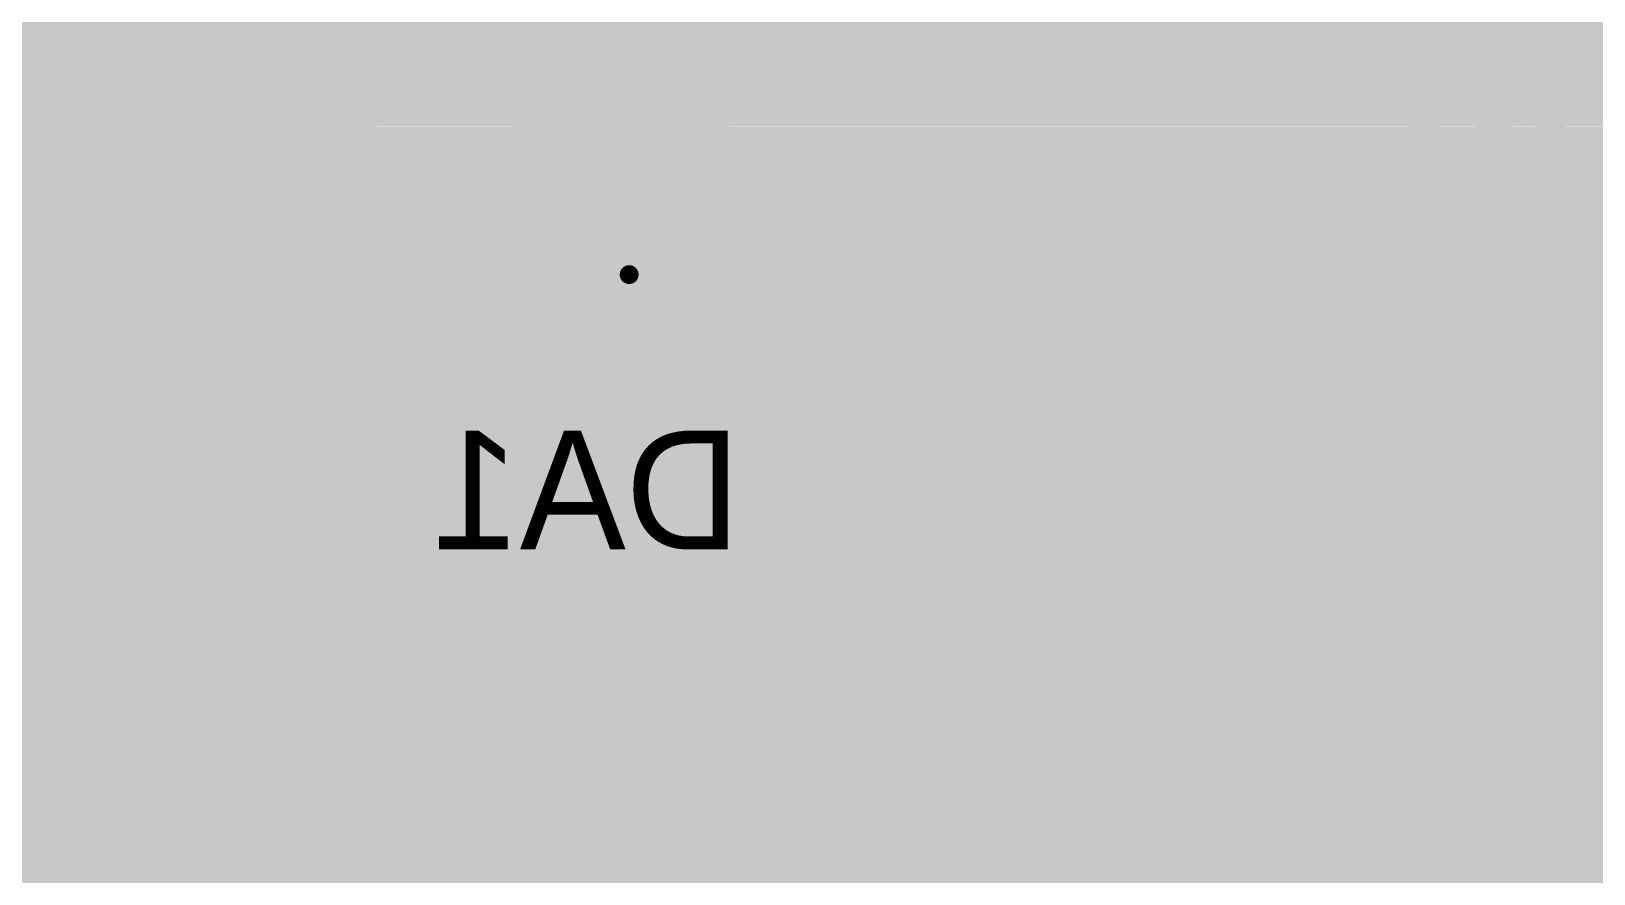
# Model space of a CAD drawing. Header units: millimetres. Extents: x 0.11 to 5.67, y 0.55 to 4.24.
# Drawn here: x 3.0601 to 3.4741, y 0.9071 to 1.1305 of the extents above; entities that cross this region are included whole.
import ezdxf

# ---------------------------------------------------------------- set-up
doc = ezdxf.new("R2010")
doc.units = ezdxf.units.MM
doc.header["$MEASUREMENT"] = 0
for name, color, linetype in [('BottomLayer', 5, 'Continuous'), ('BottomOverlay', 54, 'Continuous'), ('BottomPaste', 16, 'Continuous'), ('BottomSolder', 6, 'Continuous'), ('InternalPlane1', 76, 'Continuous'), ('MultiLayer', 9, 'Continuous'), ('TopLayer', 1, 'Continuous'), ('ViaHoleLayer', 16, 'Continuous')]:
    doc.layers.add(name, color=color, linetype=linetype)

# ---------------------------------------------------------------- blocks, each defined once
blk = doc.blocks.new('SOT_223_B_197')
at = {"layer": 'BottomLayer'}
for points, const_width in [([(-0.10605, 0.15404, 1), (-0.09572, 0.15404, 1)], 0.01033), ([(-0.08538, 0.15404, 1), (-0.07505, 0.15404, 1)], 0.01033), ([(-0.0155, 0.15404, 1), (-0.00517, 0.15404, 1)], 0.01033), ([(0.00517, 0.15404, 1), (0.0155, 0.15404, 1)], 0.01033), ([(0.07505, 0.15404, 1), (0.08538, 0.15404, 1)], 0.01033), ([(0.09572, 0.15404, 1), (0.10605, 0.15404, 1)], 0.01033), ([(-0.10605, 0.10581, 1), (-0.09572, 0.10581, 1)], 0.01033), ([(-0.08538, 0.10581, 1), (-0.07505, 0.10581, 1)], 0.01033), ([(-0.0155, 0.10581, 1), (-0.00517, 0.10581, 1)], 0.01033), ([(0.00517, 0.10581, 1), (0.0155, 0.10581, 1)], 0.01033), ([(0.07505, 0.10581, 1), (0.08538, 0.10581, 1)], 0.01033), ([(0.09572, 0.10581, 1), (0.10605, 0.10581, 1)], 0.01033), ([(-0.05832, -0.1127, 1), (-0.04109, -0.1127, 1)], 0.01722), ([(0.04109, -0.1127, 1), (0.05832, -0.1127, 1)], 0.01722), ([(-0.05832, -0.14715, 1), (-0.04109, -0.14715, 1)], 0.01722), ([(0.04109, -0.14715, 1), (0.05832, -0.14715, 1)], 0.01722)]:
    blk.add_lwpolyline(points, format="xyb", close=True, dxfattribs=dict(at, const_width=const_width))
for points in [[(-0.10089, 0.09547), (-0.08022, 0.09547), (-0.10089, 0.16437), (-0.08022, 0.16437)], [(-0.01033, 0.09547), (0.01033, 0.09547), (-0.01033, 0.16437), (0.01033, 0.16437)], [(0.08022, 0.09547), (0.10089, 0.09547), (0.08022, 0.16437), (0.10089, 0.16437)], [(-0.11122, 0.10581), (-0.06988, 0.10581), (-0.11122, 0.15404), (-0.06988, 0.15404)], [(-0.02067, 0.10581), (0.02067, 0.10581), (-0.02067, 0.15404), (0.02067, 0.15404)], [(0.06988, 0.10581), (0.11122, 0.10581), (0.06988, 0.15404), (0.11122, 0.15404)], [(-0.0497, -0.16437), (0.0497, -0.16437), (-0.0497, -0.09547), (0.0497, -0.09547)], [(-0.06693, -0.14715), (0.06693, -0.14715), (-0.06693, -0.1127), (0.06693, -0.1127)]]:
    blk.add_solid(points, dxfattribs=at)
at = {"layer": 'BottomOverlay'}
for points, const_width in [([(-0.13287, 0.12795, 1), (-0.14272, 0.12795, 1)], 0.00984), ([(-0.14518, 0.12795, 1), (-0.14026, 0.12795, 1)], 0.00492), ([(-0.13533, 0.12795, 1), (-0.13041, 0.12795, 1)], 0.00492), ([(-0.13314, 0.07283, 1), (-0.13064, 0.07283, 1)], 0.0025), ([(-0.13314, 0.07283, 1), (-0.13064, 0.07283, 1)], 0.0025), ([(0.13064, 0.07283, 1), (0.13314, 0.07283, 1)], 0.0025), ([(0.13064, 0.07283, 1), (0.13314, 0.07283, 1)], 0.0025), ([(-0.13314, -0.07283, 1), (-0.13064, -0.07283, 1)], 0.0025), ([(-0.13314, -0.07283, 1), (-0.13064, -0.07283, 1)], 0.0025), ([(0.13064, -0.07283, 1), (0.13314, -0.07283, 1)], 0.0025), ([(0.13064, -0.07283, 1), (0.13314, -0.07283, 1)], 0.0025)]:
    blk.add_lwpolyline(points, format="xyb", close=True, dxfattribs=dict(at, const_width=const_width))
at = {"layer": 'BottomOverlay', "const_width": 0.005}
for points in [[(-0.13189, 0.07283), (0.13189, 0.07283)], [(-0.13189, -0.07283), (-0.13189, 0.07283)], [(0.13189, -0.07283), (0.13189, 0.07283)], [(-0.13189, -0.07283), (0.13189, -0.07283)]]:
    blk.add_lwpolyline(points, dxfattribs=at)
at = {"layer": 'BottomPaste'}
for points, const_width in [([(-0.10605, 0.15404, 1), (-0.09572, 0.15404, 1)], 0.01033), ([(-0.08538, 0.15404, 1), (-0.07505, 0.15404, 1)], 0.01033), ([(-0.0155, 0.15404, 1), (-0.00517, 0.15404, 1)], 0.01033), ([(0.00517, 0.15404, 1), (0.0155, 0.15404, 1)], 0.01033), ([(0.07505, 0.15404, 1), (0.08538, 0.15404, 1)], 0.01033), ([(0.09572, 0.15404, 1), (0.10605, 0.15404, 1)], 0.01033), ([(-0.10605, 0.10581, 1), (-0.09572, 0.10581, 1)], 0.01033), ([(-0.08538, 0.10581, 1), (-0.07505, 0.10581, 1)], 0.01033), ([(-0.0155, 0.10581, 1), (-0.00517, 0.10581, 1)], 0.01033), ([(0.00517, 0.10581, 1), (0.0155, 0.10581, 1)], 0.01033), ([(0.07505, 0.10581, 1), (0.08538, 0.10581, 1)], 0.01033), ([(0.09572, 0.10581, 1), (0.10605, 0.10581, 1)], 0.01033), ([(-0.05832, -0.1127, 1), (-0.04109, -0.1127, 1)], 0.01722), ([(0.04109, -0.1127, 1), (0.05832, -0.1127, 1)], 0.01722), ([(-0.05832, -0.14715, 1), (-0.04109, -0.14715, 1)], 0.01722), ([(0.04109, -0.14715, 1), (0.05832, -0.14715, 1)], 0.01722)]:
    blk.add_lwpolyline(points, format="xyb", close=True, dxfattribs=dict(at, const_width=const_width))
for points in [[(-0.10089, 0.09547), (-0.08022, 0.09547), (-0.10089, 0.16437), (-0.08022, 0.16437)], [(-0.01033, 0.09547), (0.01033, 0.09547), (-0.01033, 0.16437), (0.01033, 0.16437)], [(0.08022, 0.09547), (0.10089, 0.09547), (0.08022, 0.16437), (0.10089, 0.16437)], [(-0.11122, 0.10581), (-0.06988, 0.10581), (-0.11122, 0.15404), (-0.06988, 0.15404)], [(-0.02067, 0.10581), (0.02067, 0.10581), (-0.02067, 0.15404), (0.02067, 0.15404)], [(0.06988, 0.10581), (0.11122, 0.10581), (0.06988, 0.15404), (0.11122, 0.15404)], [(-0.0497, -0.16437), (0.0497, -0.16437), (-0.0497, -0.09547), (0.0497, -0.09547)], [(-0.06693, -0.14715), (0.06693, -0.14715), (-0.06693, -0.1127), (0.06693, -0.1127)]]:
    blk.add_solid(points, dxfattribs=at)
at = {"layer": 'BottomSolder'}
for points, const_width in [([(-0.10704, 0.15404, 1), (-0.09473, 0.15404, 1)], 0.0123), ([(-0.08637, 0.15404, 1), (-0.07407, 0.15404, 1)], 0.0123), ([(-0.01649, 0.15404, 1), (-0.00418, 0.15404, 1)], 0.0123), ([(0.00418, 0.15404, 1), (0.01649, 0.15404, 1)], 0.0123), ([(0.07406, 0.15404, 1), (0.08637, 0.15404, 1)], 0.0123), ([(0.09473, 0.15404, 1), (0.10704, 0.15404, 1)], 0.0123), ([(-0.10704, 0.10581, 1), (-0.09473, 0.10581, 1)], 0.0123), ([(-0.08637, 0.10581, 1), (-0.07407, 0.10581, 1)], 0.0123), ([(-0.01649, 0.10581, 1), (-0.00418, 0.10581, 1)], 0.0123), ([(0.00418, 0.10581, 1), (0.01649, 0.10581, 1)], 0.0123), ([(0.07406, 0.10581, 1), (0.08637, 0.10581, 1)], 0.0123), ([(0.09473, 0.10581, 1), (0.10704, 0.10581, 1)], 0.0123), ([(-0.0593, -0.1127, 1), (-0.04011, -0.1127, 1)], 0.01919), ([(0.04011, -0.1127, 1), (0.0593, -0.1127, 1)], 0.01919), ([(-0.0593, -0.14715, 1), (-0.04011, -0.14715, 1)], 0.01919), ([(0.04011, -0.14715, 1), (0.0593, -0.14715, 1)], 0.01919)]:
    blk.add_lwpolyline(points, format="xyb", close=True, dxfattribs=dict(at, const_width=const_width))
for points in [[(-0.10089, 0.0935), (-0.08022, 0.0935), (-0.10089, 0.16634), (-0.08022, 0.16634)], [(-0.01033, 0.0935), (0.01033, 0.0935), (-0.01033, 0.16634), (0.01033, 0.16634)], [(0.08022, 0.0935), (0.10089, 0.0935), (0.08022, 0.16634), (0.10089, 0.16634)], [(-0.11319, 0.10581), (-0.06791, 0.10581), (-0.11319, 0.15404), (-0.06791, 0.15404)], [(-0.02264, 0.10581), (0.02264, 0.10581), (-0.02264, 0.15404), (0.02264, 0.15404)], [(0.06791, 0.10581), (0.11319, 0.10581), (0.06791, 0.15404), (0.11319, 0.15404)], [(-0.0497, -0.16634), (0.0497, -0.16634), (-0.0497, -0.0935), (0.0497, -0.0935)], [(-0.0689, -0.14715), (0.0689, -0.14715), (-0.0689, -0.1127), (0.0689, -0.1127)]]:
    blk.add_solid(points, dxfattribs=at)

msp = doc.modelspace()

# ---------------------------------------------------------------- linework, layer by layer
at = {"layer": 'BottomLayer'}
for points, const_width in [([(3.08661, 1.00886), (3.08661, 1.2687)], 0.03937), ([(2.62696, 1.13287), (3.49311, 1.13287)], 0.00787), ([(2.61909, 1.125), (3.50099, 1.125)], 0.00787), ([(2.61122, 1.11712), (3.50886, 1.11712)], 0.00787), ([(2.60334, 1.10925), (3.51674, 1.10925)], 0.00787), ([(2.59547, 1.10137), (3.52461, 1.10137)], 0.00787), ([(2.58759, 1.0935), (3.53248, 1.0935)], 0.00787), ([(2.57972, 1.08563), (3.54036, 1.08563)], 0.00787), ([(2.57185, 1.07775), (3.54823, 1.07775)], 0.00787), ([(2.56397, 1.06988), (3.55611, 1.06988)], 0.00787), ([(2.5561, 1.062), (3.56398, 1.062)], 0.00787), ([(2.55217, 1.05413), (3.56791, 1.05413)], 0.00787), ([(2.55217, 1.04626), (3.56791, 1.04626)], 0.00787), ([(2.55217, 1.03838), (3.56791, 1.03838)], 0.00787), ([(2.55217, 1.03051), (3.56791, 1.03051)], 0.00787), ([(2.55217, 1.02263), (3.56791, 1.02263)], 0.00787), ([(2.55217, 1.01476), (3.56791, 1.01476)], 0.00787), ([(2.55217, 1.00689), (3.56791, 1.00689)], 0.00787), ([(2.55217, 0.99901), (3.56791, 0.99901)], 0.00787), ([(2.55217, 0.99114), (3.56791, 0.99114)], 0.00787), ([(2.55217, 0.98326), (3.56791, 0.98326)], 0.00787), ([(2.55217, 0.97539), (3.56791, 0.97539)], 0.00787), ([(2.55217, 0.96752), (3.56791, 0.96752)], 0.00787), ([(2.55217, 0.95964), (3.56791, 0.95964)], 0.00787), ([(2.55217, 0.95177), (3.56791, 0.95177)], 0.00787), ([(2.55217, 0.94389), (3.56791, 0.94389)], 0.00787), ([(2.55217, 0.93602), (3.56791, 0.93602)], 0.00787), ([(2.55217, 0.92815), (3.56791, 0.92815)], 0.00787), ([(2.55217, 0.92027), (3.56791, 0.92027)], 0.00787), ([(2.55217, 0.9124), (3.56791, 0.9124)], 0.00787), ([(2.55217, 0.90452), (3.56791, 0.90452)], 0.00787)]:
    msp.add_lwpolyline(points, dxfattribs=dict(at, const_width=const_width))
for points, const_width in [([(3.11713, 1.09843, 1), (3.12894, 1.09843, 1)], 0.01181), ([(3.21063, 1.09843, 1), (3.22244, 1.09843, 1)], 0.01181), ([(3.07677, 1.00886, 1), (3.09646, 1.00886, 1)], 0.01969), ([(3.21063, 1.01181, 1), (3.22244, 1.01181, 1)], 0.01181), ([(3.11713, 0.93406, 1), (3.12894, 0.93406, 1)], 0.01181), ([(3.21063, 0.93406, 1), (3.22244, 0.93406, 1)], 0.01181)]:
    msp.add_lwpolyline(points, format="xyb", close=True, dxfattribs=dict(at, const_width=const_width))
at = {"layer": 'InternalPlane1', "const_width": 0.02591}
for points in [[(3.03429, 1.09843, 1), (3.0602, 1.09843, 1)], [(3.11008, 1.09843, 1), (3.13598, 1.09843, 1)], [(3.20358, 1.09843, 1), (3.22949, 1.09843, 1)], [(3.20358, 1.01181, 1), (3.22949, 1.01181, 1)], [(3.03429, 0.93406, 1), (3.0602, 0.93406, 1)], [(3.11008, 0.93406, 1), (3.13598, 0.93406, 1)], [(3.20358, 0.93406, 1), (3.22949, 0.93406, 1)]]:
    msp.add_lwpolyline(points, format="xyb", close=True, dxfattribs=at)
at = {"layer": 'MultiLayer', "const_width": 0.01181}
for points in [[(3.11713, 1.09843, 1), (3.12894, 1.09843, 1)], [(3.21063, 1.09843, 1), (3.22244, 1.09843, 1)], [(3.21063, 1.01181, 1), (3.22244, 1.01181, 1)], [(3.11713, 0.93406, 1), (3.12894, 0.93406, 1)], [(3.21063, 0.93406, 1), (3.22244, 0.93406, 1)]]:
    msp.add_lwpolyline(points, format="xyb", close=True, dxfattribs=at)
at = {"layer": 'TopLayer'}
for points, const_width in [([(3.4626, 0.9311), (3.4626, 1.15256)], 0.00787), ([(3.44783, 0.86516), (3.44783, 1.1437)], 0.00984), ([(3.42913, 0.86516), (3.42913, 1.13595)], 0.00787), ([(2.48516, 1.13287), (3.42913, 1.13287)], 0.00787), ([(2.48454, 1.125), (3.42913, 1.125)], 0.00787), ([(3.06472, 1.11712), (3.10556, 1.11712)], 0.00787), ([(3.1405, 1.11712), (3.19906, 1.11712)], 0.00787), ([(3.23401, 1.11712), (3.42913, 1.11712)], 0.00787), ([(3.07043, 1.10925), (3.09984, 1.10925)], 0.00787), ([(3.14622, 1.10925), (3.19335, 1.10925)], 0.00787), ([(3.23972, 1.10925), (3.42913, 1.10925)], 0.00787), ([(3.07266, 1.10137), (3.09761, 1.10137)], 0.00787), ([(3.14845, 1.10137), (3.19112, 1.10137)], 0.00787), ([(3.24196, 1.10137), (3.42913, 1.10137)], 0.00787), ([(3.07236, 1.0935), (3.09792, 1.0935)], 0.00787), ([(3.14814, 1.0935), (3.19142, 1.0935)], 0.00787), ([(3.24165, 1.0935), (3.42913, 1.0935)], 0.00787), ([(3.0694, 1.08563), (3.10087, 1.08563)], 0.00787), ([(3.14519, 1.08563), (3.19438, 1.08563)], 0.00787), ([(3.2387, 1.08563), (3.42913, 1.08563)], 0.00787), ([(3.06233, 1.07775), (3.10795, 1.07775)], 0.00787), ([(3.13811, 1.07775), (3.20145, 1.07775)], 0.00787), ([(3.23162, 1.07775), (3.42913, 1.07775)], 0.00787), ([(2.62431, 1.06988), (3.42913, 1.06988)], 0.00787), ([(2.63154, 1.062), (3.42913, 1.062)], 0.00787), ([(2.64595, 1.05413), (3.42913, 1.05413)], 0.00787), ([(2.65539, 1.04626), (3.42913, 1.04626)], 0.00787), ([(2.66326, 1.03838), (3.42913, 1.03838)], 0.00787), ([(2.96334, 1.03051), (3.19906, 1.03051)], 0.00787), ([(3.23401, 1.03051), (3.42913, 1.03051)], 0.00787), ([(2.96906, 1.02263), (3.19335, 1.02263)], 0.00787), ([(3.23972, 1.02263), (3.42913, 1.02263)], 0.00787), ([(2.97129, 1.01476), (3.19112, 1.01476)], 0.00787), ([(3.24196, 1.01476), (3.42913, 1.01476)], 0.00787), ([(2.97098, 1.00689), (3.19142, 1.00689)], 0.00787), ([(3.24165, 1.00689), (3.42913, 1.00689)], 0.00787), ([(2.96803, 0.99901), (3.19438, 0.99901)], 0.00787), ([(3.2387, 0.99901), (3.42913, 0.99901)], 0.00787), ([(2.96095, 0.99114), (3.20145, 0.99114)], 0.00787), ([(3.23162, 0.99114), (3.42913, 0.99114)], 0.00787), ([(2.69488, 0.98326), (3.42913, 0.98326)], 0.00787), ([(2.69488, 0.97539), (3.42913, 0.97539)], 0.00787), ([(2.69488, 0.96752), (3.42913, 0.96752)], 0.00787), ([(3.04767, 0.95964), (3.12261, 0.95964)], 0.00787), ([(3.12345, 0.95964), (3.21611, 0.95964)], 0.00787), ([(3.21696, 0.95964), (3.42913, 0.95964)], 0.00787), ([(3.06571, 0.95177), (3.10456, 0.95177)], 0.00787), ([(3.1415, 0.95177), (3.19807, 0.95177)], 0.00787), ([(3.235, 0.95177), (3.42913, 0.95177)], 0.00787), ([(3.07087, 0.94389), (3.09941, 0.94389)], 0.00787), ([(3.14665, 0.94389), (3.19291, 0.94389)], 0.00787), ([(3.24016, 0.94389), (3.42913, 0.94389)], 0.00787), ([(3.07276, 0.93602), (3.09752, 0.93602)], 0.00787), ([(3.14855, 0.93602), (3.19102, 0.93602)], 0.00787), ([(3.24205, 0.93602), (3.42913, 0.93602)], 0.00787), ([(3.07214, 0.92815), (3.09813, 0.92815)], 0.00787), ([(3.14793, 0.92815), (3.19164, 0.92815)], 0.00787), ([(3.24143, 0.92815), (3.42913, 0.92815)], 0.00787), ([(3.4626, 0.9311), (3.50984, 0.88386)], 0.00787), ([(3.06881, 0.92027), (3.10147, 0.92027)], 0.00787), ([(3.14459, 0.92027), (3.19497, 0.92027)], 0.00787), ([(3.2381, 0.92027), (3.42913, 0.92027)], 0.00787), ([(3.06088, 0.9124), (3.1094, 0.9124)], 0.00787), ([(3.13666, 0.9124), (3.2029, 0.9124)], 0.00787), ([(3.23017, 0.9124), (3.42913, 0.9124)], 0.00787), ([(2.69488, 0.90452), (3.42913, 0.90452)], 0.00787)]:
    msp.add_lwpolyline(points, dxfattribs=dict(at, const_width=const_width))
for points, const_width in [([(3.42717, 1.13287, 1), (3.4311, 1.13287, 1)], 0.00394), ([(3.07283, 1.09843, 1), (3.02165, 1.09843, 1)], 0.00787), ([(3.14862, 1.09843, 1), (3.09744, 1.09843, 1)], 0.00787), ([(3.24213, 1.09843, 1), (3.19094, 1.09843, 1)], 0.00787), ([(3.42717, 1.125, 1), (3.4311, 1.125, 1)], 0.00394), ([(3.06275, 1.11712, 1), (3.06669, 1.11712, 1)], 0.00394), ([(3.10359, 1.11712, 1), (3.10753, 1.11712, 1)], 0.00394), ([(3.13854, 1.11712, 1), (3.14247, 1.11712, 1)], 0.00394), ([(3.19709, 1.11712, 1), (3.20103, 1.11712, 1)], 0.00394), ([(3.23204, 1.11712, 1), (3.23598, 1.11712, 1)], 0.00394), ([(3.42717, 1.11712, 1), (3.4311, 1.11712, 1)], 0.00394), ([(3.06846, 1.10925, 1), (3.0724, 1.10925, 1)], 0.00394), ([(3.09787, 1.10925, 1), (3.10181, 1.10925, 1)], 0.00394), ([(3.11713, 1.09843, 1), (3.12894, 1.09843, 1)], 0.01181), ([(3.14425, 1.10925, 1), (3.14819, 1.10925, 1)], 0.00394), ([(3.19138, 1.10925, 1), (3.19531, 1.10925, 1)], 0.00394), ([(3.21063, 1.09843, 1), (3.22244, 1.09843, 1)], 0.01181), ([(3.23776, 1.10925, 1), (3.24169, 1.10925, 1)], 0.00394), ([(3.42717, 1.10925, 1), (3.4311, 1.10925, 1)], 0.00394), ([(3.0707, 1.10137, 1), (3.07463, 1.10137, 1)], 0.00394), ([(3.07087, 1.09843, 1), (3.0748, 1.09843, 1)], 0.00394), ([(3.09547, 1.09843, 1), (3.09941, 1.09843, 1)], 0.00394), ([(3.09564, 1.10137, 1), (3.09958, 1.10137, 1)], 0.00394), ([(3.14648, 1.10137, 1), (3.15042, 1.10137, 1)], 0.00394), ([(3.14665, 1.09843, 1), (3.15059, 1.09843, 1)], 0.00394), ([(3.18898, 1.09843, 1), (3.19291, 1.09843, 1)], 0.00394), ([(3.18915, 1.10137, 1), (3.19308, 1.10137, 1)], 0.00394), ([(3.23999, 1.10137, 1), (3.24392, 1.10137, 1)], 0.00394), ([(3.24016, 1.09843, 1), (3.24409, 1.09843, 1)], 0.00394), ([(3.42717, 1.10137, 1), (3.4311, 1.10137, 1)], 0.00394), ([(3.07039, 1.0935, 1), (3.07432, 1.0935, 1)], 0.00394), ([(3.09595, 1.0935, 1), (3.09989, 1.0935, 1)], 0.00394), ([(3.14618, 1.0935, 1), (3.15011, 1.0935, 1)], 0.00394), ([(3.18945, 1.0935, 1), (3.19339, 1.0935, 1)], 0.00394), ([(3.23968, 1.0935, 1), (3.24362, 1.0935, 1)], 0.00394), ([(3.42717, 1.0935, 1), (3.4311, 1.0935, 1)], 0.00394), ([(3.06744, 1.08563, 1), (3.07137, 1.08563, 1)], 0.00394), ([(3.0989, 1.08563, 1), (3.10284, 1.08563, 1)], 0.00394), ([(3.14322, 1.08563, 1), (3.14716, 1.08563, 1)], 0.00394), ([(3.19241, 1.08563, 1), (3.19634, 1.08563, 1)], 0.00394), ([(3.23673, 1.08563, 1), (3.24066, 1.08563, 1)], 0.00394), ([(3.42717, 1.08563, 1), (3.4311, 1.08563, 1)], 0.00394), ([(3.06036, 1.07775, 1), (3.0643, 1.07775, 1)], 0.00394), ([(3.10598, 1.07775, 1), (3.10992, 1.07775, 1)], 0.00394), ([(3.13615, 1.07775, 1), (3.14008, 1.07775, 1)], 0.00394), ([(3.19948, 1.07775, 1), (3.20342, 1.07775, 1)], 0.00394), ([(3.22965, 1.07775, 1), (3.23359, 1.07775, 1)], 0.00394), ([(3.42717, 1.07775, 1), (3.4311, 1.07775, 1)], 0.00394), ([(3.42717, 1.06988, 1), (3.4311, 1.06988, 1)], 0.00394), ([(3.42717, 1.062, 1), (3.4311, 1.062, 1)], 0.00394), ([(3.42717, 1.05413, 1), (3.4311, 1.05413, 1)], 0.00394), ([(3.42717, 1.04626, 1), (3.4311, 1.04626, 1)], 0.00394), ([(3.24213, 1.01181, 1), (3.19094, 1.01181, 1)], 0.00787), ([(3.42717, 1.03838, 1), (3.4311, 1.03838, 1)], 0.00394), ([(3.19709, 1.03051, 1), (3.20103, 1.03051, 1)], 0.00394), ([(3.23204, 1.03051, 1), (3.23598, 1.03051, 1)], 0.00394), ([(3.42717, 1.03051, 1), (3.4311, 1.03051, 1)], 0.00394), ([(3.19138, 1.02263, 1), (3.19531, 1.02263, 1)], 0.00394), ([(3.21063, 1.01181, 1), (3.22244, 1.01181, 1)], 0.01181), ([(3.23776, 1.02263, 1), (3.24169, 1.02263, 1)], 0.00394), ([(3.42717, 1.02263, 1), (3.4311, 1.02263, 1)], 0.00394), ([(3.18915, 1.01476, 1), (3.19308, 1.01476, 1)], 0.00394), ([(3.23999, 1.01476, 1), (3.24392, 1.01476, 1)], 0.00394), ([(3.42717, 1.01476, 1), (3.4311, 1.01476, 1)], 0.00394), ([(3.18898, 1.01181, 1), (3.19291, 1.01181, 1)], 0.00394), ([(3.24016, 1.01181, 1), (3.24409, 1.01181, 1)], 0.00394), ([(3.18945, 1.00689, 1), (3.19339, 1.00689, 1)], 0.00394), ([(3.23968, 1.00689, 1), (3.24362, 1.00689, 1)], 0.00394), ([(3.42717, 1.00689, 1), (3.4311, 1.00689, 1)], 0.00394), ([(3.19241, 0.99901, 1), (3.19634, 0.99901, 1)], 0.00394), ([(3.23673, 0.99901, 1), (3.24066, 0.99901, 1)], 0.00394), ([(3.42717, 0.99901, 1), (3.4311, 0.99901, 1)], 0.00394), ([(3.19948, 0.99114, 1), (3.20342, 0.99114, 1)], 0.00394), ([(3.22965, 0.99114, 1), (3.23359, 0.99114, 1)], 0.00394), ([(3.42717, 0.99114, 1), (3.4311, 0.99114, 1)], 0.00394), ([(3.42717, 0.98326, 1), (3.4311, 0.98326, 1)], 0.00394), ([(3.42717, 0.97539, 1), (3.4311, 0.97539, 1)], 0.00394), ([(3.42717, 0.96752, 1), (3.4311, 0.96752, 1)], 0.00394), ([(3.07283, 0.93406, 1), (3.02165, 0.93406, 1)], 0.00787), ([(3.14862, 0.93406, 1), (3.09744, 0.93406, 1)], 0.00787), ([(3.12064, 0.95964, 1), (3.12458, 0.95964, 1)], 0.00394), ([(3.12149, 0.95964, 1), (3.12542, 0.95964, 1)], 0.00394), ([(3.24213, 0.93406, 1), (3.19094, 0.93406, 1)], 0.00787), ([(3.21414, 0.95964, 1), (3.21808, 0.95964, 1)], 0.00394), ([(3.21499, 0.95964, 1), (3.21893, 0.95964, 1)], 0.00394), ([(3.42717, 0.95964, 1), (3.4311, 0.95964, 1)], 0.00394), ([(3.06375, 0.95177, 1), (3.06768, 0.95177, 1)], 0.00394), ([(3.10259, 0.95177, 1), (3.10653, 0.95177, 1)], 0.00394), ([(3.13953, 0.95177, 1), (3.14347, 0.95177, 1)], 0.00394), ([(3.1961, 0.95177, 1), (3.20003, 0.95177, 1)], 0.00394), ([(3.23304, 0.95177, 1), (3.23697, 0.95177, 1)], 0.00394), ([(3.42717, 0.95177, 1), (3.4311, 0.95177, 1)], 0.00394), ([(3.0689, 0.94389, 1), (3.07284, 0.94389, 1)], 0.00394), ([(3.09744, 0.94389, 1), (3.10138, 0.94389, 1)], 0.00394), ([(3.11713, 0.93406, 1), (3.12894, 0.93406, 1)], 0.01181), ([(3.14469, 0.94389, 1), (3.14862, 0.94389, 1)], 0.00394), ([(3.19094, 0.94389, 1), (3.19488, 0.94389, 1)], 0.00394), ([(3.21063, 0.93406, 1), (3.22244, 0.93406, 1)], 0.01181), ([(3.23819, 0.94389, 1), (3.24213, 0.94389, 1)], 0.00394), ([(3.42717, 0.94389, 1), (3.4311, 0.94389, 1)], 0.00394), ([(3.07079, 0.93602, 1), (3.07473, 0.93602, 1)], 0.00394), ([(3.09555, 0.93602, 1), (3.09949, 0.93602, 1)], 0.00394), ([(3.14658, 0.93602, 1), (3.15051, 0.93602, 1)], 0.00394), ([(3.18905, 0.93602, 1), (3.19299, 0.93602, 1)], 0.00394), ([(3.24008, 0.93602, 1), (3.24402, 0.93602, 1)], 0.00394), ([(3.42717, 0.93602, 1), (3.4311, 0.93602, 1)], 0.00394), ([(3.07087, 0.93406, 1), (3.0748, 0.93406, 1)], 0.00394), ([(3.09547, 0.93406, 1), (3.09941, 0.93406, 1)], 0.00394), ([(3.14665, 0.93406, 1), (3.15059, 0.93406, 1)], 0.00394), ([(3.18898, 0.93406, 1), (3.19291, 0.93406, 1)], 0.00394), ([(3.24016, 0.93406, 1), (3.24409, 0.93406, 1)], 0.00394), ([(3.07017, 0.92815, 1), (3.07411, 0.92815, 1)], 0.00394), ([(3.09616, 0.92815, 1), (3.1001, 0.92815, 1)], 0.00394), ([(3.14596, 0.92815, 1), (3.1499, 0.92815, 1)], 0.00394), ([(3.18967, 0.92815, 1), (3.1936, 0.92815, 1)], 0.00394), ([(3.23947, 0.92815, 1), (3.2434, 0.92815, 1)], 0.00394), ([(3.42717, 0.92815, 1), (3.4311, 0.92815, 1)], 0.00394), ([(3.46063, 0.9311, 1), (3.46457, 0.9311, 1)], 0.00394), ([(3.46063, 0.9311, 1), (3.46457, 0.9311, 1)], 0.00394), ([(3.06684, 0.92027, 1), (3.07077, 0.92027, 1)], 0.00394), ([(3.0995, 0.92027, 1), (3.10344, 0.92027, 1)], 0.00394), ([(3.14262, 0.92027, 1), (3.14656, 0.92027, 1)], 0.00394), ([(3.19301, 0.92027, 1), (3.19694, 0.92027, 1)], 0.00394), ([(3.23613, 0.92027, 1), (3.24007, 0.92027, 1)], 0.00394), ([(3.42717, 0.92027, 1), (3.4311, 0.92027, 1)], 0.00394), ([(3.05891, 0.9124, 1), (3.06285, 0.9124, 1)], 0.00394), ([(3.10743, 0.9124, 1), (3.11137, 0.9124, 1)], 0.00394), ([(3.1347, 0.9124, 1), (3.13863, 0.9124, 1)], 0.00394), ([(3.20093, 0.9124, 1), (3.20487, 0.9124, 1)], 0.00394), ([(3.2282, 0.9124, 1), (3.23214, 0.9124, 1)], 0.00394), ([(3.42717, 0.9124, 1), (3.4311, 0.9124, 1)], 0.00394), ([(3.42717, 0.90452, 1), (3.4311, 0.90452, 1)], 0.00394)]:
    msp.add_lwpolyline(points, format="xyb", close=True, dxfattribs=dict(at, const_width=const_width))
at = {"layer": 'ViaHoleLayer', "const_width": 0.00591}
for points in [[(3.12008, 1.09843, 1), (3.12598, 1.09843, 1)], [(3.21358, 1.09843, 1), (3.21949, 1.09843, 1)], [(3.21358, 1.01181, 1), (3.21949, 1.01181, 1)], [(3.12008, 0.93406, 1), (3.12598, 0.93406, 1)], [(3.21358, 0.93406, 1), (3.21949, 0.93406, 1)]]:
    msp.add_lwpolyline(points, format="xyb", close=True, dxfattribs=at)

# ---------------------------------------------------------------- block references
at = {"rotation": 360}
msp.add_blockref('SOT_223_B_197', (3.08661, 1.13878), dxfattribs=at)

# ---------------------------------------------------------------- texts
at = {"layer": 'BottomOverlay', "text_generation_flag": 2}
msp.add_text('DA1', height=0.031496, dxfattribs=at).set_placement((3.24803, 0.99311))

doc.saveas('drawing.dxf')
